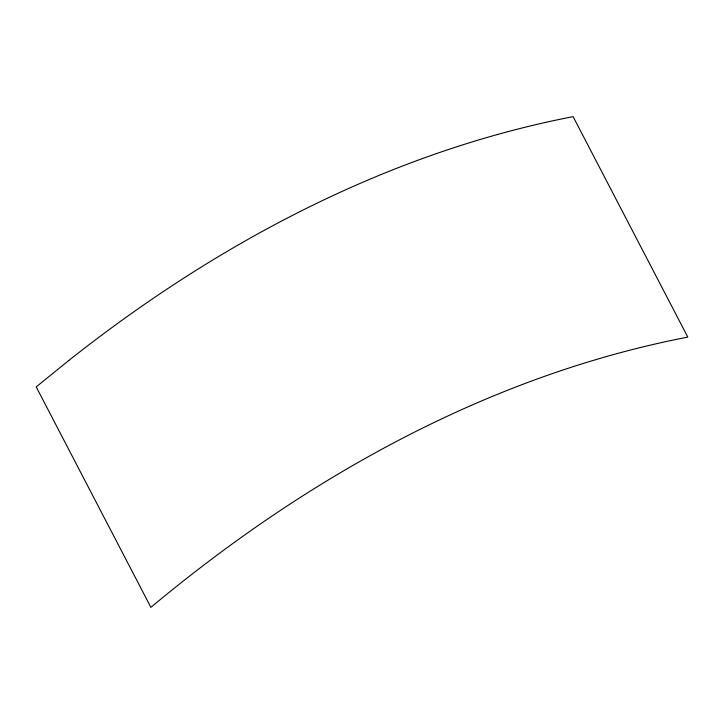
<?xml version="1.0" encoding="UTF-8"?>
<svg xmlns="http://www.w3.org/2000/svg" width="724" height="724" viewBox="0 0 724 724"><rect width="100%" height="100%" fill="white"/><g stroke="black" fill="none" stroke-linecap="round" stroke-linejoin="round"><path stroke-width="1.09" d="M68.762 360.507L36.2 386.906L150.891 607.355C305.863 478.03 488.148 375.747 687.8 337.094L573.109 116.645C387.376 152.628 216.177 243.78 68.762 360.507"/></g></svg>
